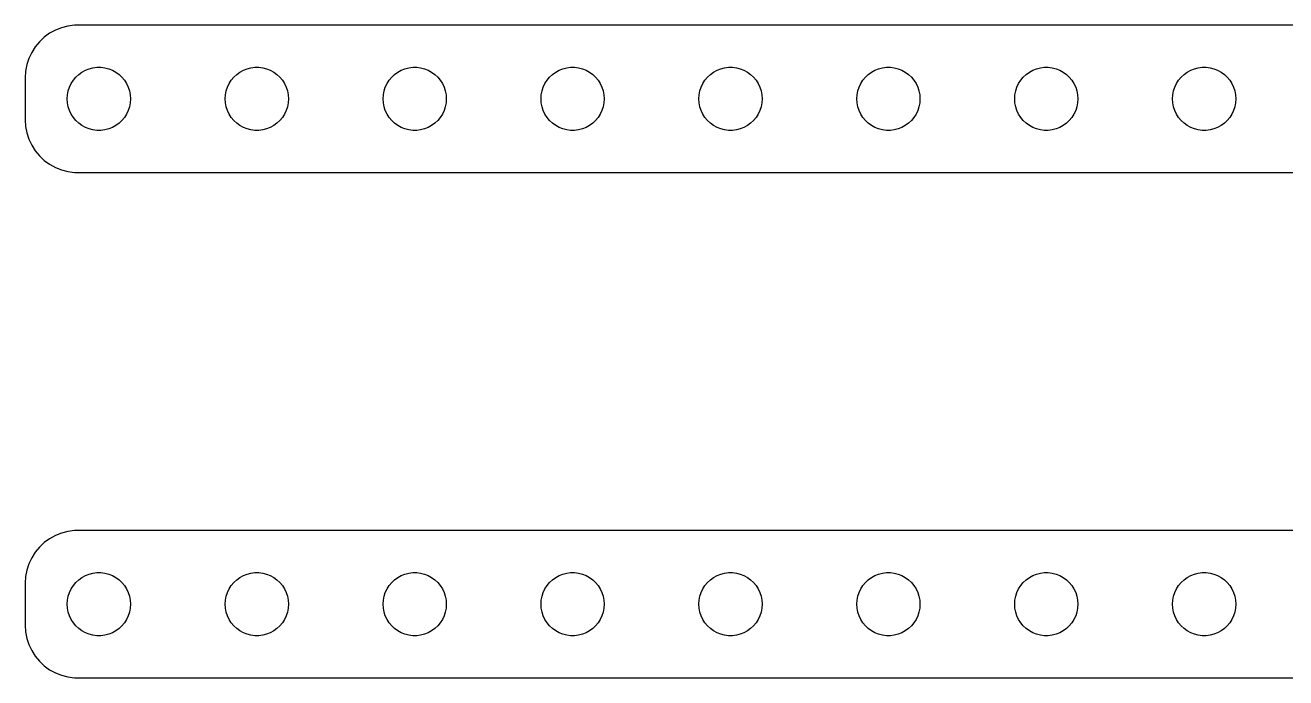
# Model space of a CAD drawing. Header units: metres. Extents: x -124 to 124, y 21 to 51.
# Drawn here: x -123.5 to -63.6, y 20.5 to 51.5 of the extents above; entities that cross this region are included whole.
import ezdxf

# ---------------------------------------------------------------- set-up
doc = ezdxf.new("R2010")
doc.units = ezdxf.units.M

msp = doc.modelspace()

# ---------------------------------------------------------------- linework, layer by layer
for p, q in [((-121.157, 51.4951), (-121.468, 51.4557)), ((121.157, 51.4951), (-121.157, 51.4951)), ((-122.594, 50.9263), (-122.822, 50.7114)), ((-122.34, 51.1108), (-122.594, 50.9263)), ((-122.064, 51.2621), (-122.34, 51.1108)), ((-121.773, 51.3776), (-122.064, 51.2621)), ((-121.468, 51.4557), (-121.773, 51.3776)), ((-123.023, 50.4695), (-123.191, 50.2044)), ((-122.822, 50.7114), (-123.023, 50.4695)), ((-123.324, 49.9203), (-123.421, 49.6217)), ((-123.191, 50.2044), (-123.324, 49.9203)), ((-123.48, 49.3133), (-123.5, 49)), ((-123.421, 49.6217), (-123.48, 49.3133)), ((-121.093, 49.0268), (-120.956, 49.1558)), ((-120.956, 49.1558), (-120.804, 49.2665)), ((-120.804, 49.2665), (-120.639, 49.3572)), ((-120.639, 49.3572), (-120.464, 49.4266)), ((-120.464, 49.4266), (-120.281, 49.4734)), ((-120.281, 49.4734), (-120.094, 49.497)), ((-120.094, 49.497), (-119.906, 49.497)), ((-119.906, 49.497), (-119.719, 49.4734)), ((-119.719, 49.4734), (-119.536, 49.4266)), ((-119.536, 49.4266), (-119.361, 49.3572)), ((-119.361, 49.3572), (-119.196, 49.2665)), ((-119.196, 49.2665), (-119.044, 49.1558)), ((-119.044, 49.1558), (-118.907, 49.0268)), ((-113.593, 49.0268), (-113.456, 49.1558)), ((-113.456, 49.1558), (-113.304, 49.2665)), ((-113.304, 49.2665), (-113.139, 49.3572)), ((-113.139, 49.3572), (-112.964, 49.4266)), ((-112.964, 49.4266), (-112.781, 49.4734)), ((-112.781, 49.4734), (-112.594, 49.497)), ((-112.594, 49.497), (-112.406, 49.497)), ((-112.406, 49.497), (-112.219, 49.4734)), ((-112.219, 49.4734), (-112.036, 49.4266)), ((-112.036, 49.4266), (-111.861, 49.3572)), ((-111.861, 49.3572), (-111.696, 49.2665)), ((-111.696, 49.2665), (-111.544, 49.1558)), ((-111.544, 49.1558), (-111.407, 49.0268)), ((-106.093, 49.0268), (-105.956, 49.1558)), ((-105.956, 49.1558), (-105.804, 49.2665)), ((-105.804, 49.2665), (-105.639, 49.3572)), ((-105.639, 49.3572), (-105.464, 49.4266)), ((-105.464, 49.4266), (-105.281, 49.4734)), ((-105.281, 49.4734), (-105.094, 49.497)), ((-105.094, 49.497), (-104.906, 49.497)), ((-104.906, 49.497), (-104.719, 49.4734)), ((-104.719, 49.4734), (-104.536, 49.4266)), ((-104.536, 49.4266), (-104.361, 49.3572)), ((-104.361, 49.3572), (-104.196, 49.2665)), ((-104.196, 49.2665), (-104.044, 49.1558)), ((-104.044, 49.1558), (-103.907, 49.0268)), ((-98.5934, 49.0268), (-98.4561, 49.1558)), ((-98.4561, 49.1558), (-98.3037, 49.2665)), ((-98.3037, 49.2665), (-98.1387, 49.3572)), ((-98.1387, 49.3572), (-97.9635, 49.4266)), ((-97.9635, 49.4266), (-97.7811, 49.4734)), ((-97.7811, 49.4734), (-97.5942, 49.497)), ((-97.5942, 49.497), (-97.4058, 49.497)), ((-97.4058, 49.497), (-97.2189, 49.4734)), ((-97.2189, 49.4734), (-97.0365, 49.4266)), ((-97.0365, 49.4266), (-96.8613, 49.3572)), ((-96.8613, 49.3572), (-96.6963, 49.2665)), ((-96.6963, 49.2665), (-96.5439, 49.1558)), ((-96.5439, 49.1558), (-96.4065, 49.0268)), ((-91.0934, 49.0268), (-90.9561, 49.1558)), ((-90.9561, 49.1558), (-90.8037, 49.2665)), ((-90.8037, 49.2665), (-90.6387, 49.3572)), ((-90.6387, 49.3572), (-90.4635, 49.4266)), ((-90.4635, 49.4266), (-90.2811, 49.4734)), ((-90.2811, 49.4734), (-90.0942, 49.497)), ((-90.0942, 49.497), (-89.9058, 49.497)), ((-89.9058, 49.497), (-89.7189, 49.4734)), ((-89.7189, 49.4734), (-89.5365, 49.4266)), ((-89.5365, 49.4266), (-89.3613, 49.3572)), ((-89.3613, 49.3572), (-89.1963, 49.2665)), ((-89.1963, 49.2665), (-89.0439, 49.1558)), ((-89.0439, 49.1558), (-88.9065, 49.0268)), ((-83.5934, 49.0268), (-83.4561, 49.1558)), ((-83.4561, 49.1558), (-83.3037, 49.2665)), ((-83.3037, 49.2665), (-83.1387, 49.3572)), ((-83.1387, 49.3572), (-82.9635, 49.4266)), ((-82.9635, 49.4266), (-82.7811, 49.4734)), ((-82.7811, 49.4734), (-82.5942, 49.497)), ((-82.5942, 49.497), (-82.4058, 49.497)), ((-82.4058, 49.497), (-82.2189, 49.4734)), ((-82.2189, 49.4734), (-82.0365, 49.4266)), ((-82.0365, 49.4266), (-81.8613, 49.3572)), ((-81.8613, 49.3572), (-81.6963, 49.2665)), ((-81.6963, 49.2665), (-81.5439, 49.1558)), ((-81.5439, 49.1558), (-81.4065, 49.0268)), ((-76.0934, 49.0268), (-75.9561, 49.1558)), ((-75.9561, 49.1558), (-75.8037, 49.2665)), ((-75.8037, 49.2665), (-75.6387, 49.3572)), ((-75.6387, 49.3572), (-75.4635, 49.4266)), ((-75.4635, 49.4266), (-75.2811, 49.4734)), ((-75.2811, 49.4734), (-75.0942, 49.497)), ((-75.0942, 49.497), (-74.9058, 49.497)), ((-74.9058, 49.497), (-74.7189, 49.4734)), ((-74.7189, 49.4734), (-74.5365, 49.4266)), ((-74.5365, 49.4266), (-74.3613, 49.3572)), ((-74.3613, 49.3572), (-74.1963, 49.2665)), ((-74.1963, 49.2665), (-74.0439, 49.1558)), ((-74.0439, 49.1558), (-73.9065, 49.0268)), ((-68.5934, 49.0268), (-68.4561, 49.1558)), ((-68.4561, 49.1558), (-68.3037, 49.2665)), ((-68.3037, 49.2665), (-68.1387, 49.3572)), ((-68.1387, 49.3572), (-67.9635, 49.4266)), ((-67.9635, 49.4266), (-67.7811, 49.4734)), ((-67.7811, 49.4734), (-67.5942, 49.497)), ((-67.5942, 49.497), (-67.4058, 49.497)), ((-67.4058, 49.497), (-67.2189, 49.4734)), ((-67.2189, 49.4734), (-67.0365, 49.4266)), ((-67.0365, 49.4266), (-66.8613, 49.3572)), ((-66.8613, 49.3572), (-66.6963, 49.2665)), ((-66.6963, 49.2665), (-66.5439, 49.1558)), ((-66.5439, 49.1558), (-66.4065, 49.0268)), ((-123.5, 49), (-123.5, 47)), ((-121.453, 48.373), (-121.395, 48.5522)), ((-121.395, 48.5522), (-121.314, 48.7226)), ((-121.314, 48.7226), (-121.214, 48.8817)), ((-121.214, 48.8817), (-121.093, 49.0268)), ((-118.907, 49.0268), (-118.786, 48.8817)), ((-118.786, 48.8817), (-118.686, 48.7226)), ((-118.686, 48.7226), (-118.605, 48.5522)), ((-118.605, 48.5522), (-118.547, 48.373)), ((-113.953, 48.373), (-113.895, 48.5522)), ((-113.895, 48.5522), (-113.814, 48.7226)), ((-113.814, 48.7226), (-113.714, 48.8817)), ((-113.714, 48.8817), (-113.593, 49.0268)), ((-111.407, 49.0268), (-111.286, 48.8817)), ((-111.286, 48.8817), (-111.186, 48.7226)), ((-111.186, 48.7226), (-111.105, 48.5522)), ((-111.105, 48.5522), (-111.047, 48.373)), ((-106.453, 48.373), (-106.395, 48.5522)), ((-106.395, 48.5522), (-106.314, 48.7226)), ((-106.314, 48.7226), (-106.214, 48.8817)), ((-106.214, 48.8817), (-106.093, 49.0268)), ((-103.907, 49.0268), (-103.786, 48.8817)), ((-103.786, 48.8817), (-103.686, 48.7226)), ((-103.686, 48.7226), (-103.605, 48.5522)), ((-103.605, 48.5522), (-103.547, 48.373)), ((-98.9529, 48.373), (-98.8947, 48.5522)), ((-98.8947, 48.5522), (-98.8145, 48.7226)), ((-98.8145, 48.7226), (-98.7135, 48.8817)), ((-98.7135, 48.8817), (-98.5934, 49.0268)), ((-96.4065, 49.0268), (-96.2865, 48.8817)), ((-96.2865, 48.8817), (-96.1855, 48.7226)), ((-96.1855, 48.7226), (-96.1053, 48.5522)), ((-96.1053, 48.5522), (-96.0471, 48.373)), ((-91.4529, 48.373), (-91.3947, 48.5522)), ((-91.3947, 48.5522), (-91.3145, 48.7226)), ((-91.3145, 48.7226), (-91.2135, 48.8817)), ((-91.2135, 48.8817), (-91.0934, 49.0268)), ((-88.9065, 49.0268), (-88.7865, 48.8817)), ((-88.7865, 48.8817), (-88.6855, 48.7226)), ((-88.6855, 48.7226), (-88.6053, 48.5522)), ((-88.6053, 48.5522), (-88.5471, 48.373)), ((-83.9529, 48.373), (-83.8947, 48.5522)), ((-83.8947, 48.5522), (-83.8145, 48.7226)), ((-83.8145, 48.7226), (-83.7135, 48.8817)), ((-83.7135, 48.8817), (-83.5934, 49.0268)), ((-81.4065, 49.0268), (-81.2865, 48.8817)), ((-81.2865, 48.8817), (-81.1855, 48.7226)), ((-81.1855, 48.7226), (-81.1053, 48.5522)), ((-81.1053, 48.5522), (-81.0471, 48.373)), ((-76.4529, 48.373), (-76.3947, 48.5522)), ((-76.3947, 48.5522), (-76.3145, 48.7226)), ((-76.3145, 48.7226), (-76.2135, 48.8817)), ((-76.2135, 48.8817), (-76.0934, 49.0268)), ((-73.9065, 49.0268), (-73.7865, 48.8817)), ((-73.7865, 48.8817), (-73.6855, 48.7226)), ((-73.6855, 48.7226), (-73.6053, 48.5522)), ((-73.6053, 48.5522), (-73.5471, 48.373)), ((-68.9529, 48.373), (-68.8947, 48.5522)), ((-68.8947, 48.5522), (-68.8145, 48.7226)), ((-68.8145, 48.7226), (-68.7135, 48.8817)), ((-68.7135, 48.8817), (-68.5934, 49.0268)), ((-66.4065, 49.0268), (-66.2865, 48.8817)), ((-66.2865, 48.8817), (-66.1855, 48.7226)), ((-66.1855, 48.7226), (-66.1053, 48.5522)), ((-66.1053, 48.5522), (-66.0471, 48.373)), ((-121.5, 48), (-121.488, 48.188)), ((-121.488, 47.812), (-121.5, 48)), ((-121.488, 48.188), (-121.453, 48.373)), ((-118.547, 48.373), (-118.512, 48.188)), ((-118.512, 48.188), (-118.5, 48)), ((-118.5, 48), (-118.512, 47.812)), ((-114, 48), (-113.988, 48.188)), ((-113.988, 47.812), (-114, 48)), ((-113.988, 48.188), (-113.953, 48.373)), ((-111.047, 48.373), (-111.012, 48.188)), ((-111.012, 48.188), (-111, 48)), ((-111, 48), (-111.012, 47.812)), ((-106.5, 48), (-106.488, 48.188)), ((-106.488, 47.812), (-106.5, 48)), ((-106.488, 48.188), (-106.453, 48.373)), ((-103.547, 48.373), (-103.512, 48.188)), ((-103.512, 48.188), (-103.5, 48)), ((-103.5, 48), (-103.512, 47.812)), ((-99, 48), (-98.9882, 48.188)), ((-98.9882, 47.812), (-99, 48)), ((-98.9882, 48.188), (-98.9529, 48.373)), ((-96.0471, 48.373), (-96.0118, 48.188)), ((-96.0118, 48.188), (-96, 48)), ((-96, 48), (-96.0118, 47.812)), ((-91.5, 48), (-91.4882, 48.188)), ((-91.4882, 47.812), (-91.5, 48)), ((-91.4882, 48.188), (-91.4529, 48.373)), ((-88.5471, 48.373), (-88.5118, 48.188)), ((-88.5118, 48.188), (-88.5, 48)), ((-88.5, 48), (-88.5118, 47.812)), ((-84, 48), (-83.9882, 48.188)), ((-83.9882, 47.812), (-84, 48)), ((-83.9882, 48.188), (-83.9529, 48.373)), ((-81.0471, 48.373), (-81.0118, 48.188)), ((-81.0118, 48.188), (-81, 48)), ((-81, 48), (-81.0118, 47.812)), ((-76.5, 48), (-76.4882, 48.188)), ((-76.4882, 47.812), (-76.5, 48)), ((-76.4882, 48.188), (-76.4529, 48.373)), ((-73.5471, 48.373), (-73.5118, 48.188)), ((-73.5118, 48.188), (-73.5, 48)), ((-73.5, 48), (-73.5118, 47.812)), ((-69, 48), (-68.9882, 48.188)), ((-68.9882, 47.812), (-69, 48)), ((-68.9882, 48.188), (-68.9529, 48.373)), ((-66.0471, 48.373), (-66.0118, 48.188)), ((-66.0118, 48.188), (-66, 48)), ((-66, 48), (-66.0118, 47.812)), ((-121.453, 47.627), (-121.488, 47.812)), ((-121.395, 47.4478), (-121.453, 47.627)), ((-121.314, 47.2774), (-121.395, 47.4478)), ((-118.605, 47.4478), (-118.686, 47.2774)), ((-118.547, 47.627), (-118.605, 47.4478)), ((-118.512, 47.812), (-118.547, 47.627)), ((-113.953, 47.627), (-113.988, 47.812)), ((-113.895, 47.4478), (-113.953, 47.627)), ((-113.814, 47.2774), (-113.895, 47.4478)), ((-111.105, 47.4478), (-111.186, 47.2774)), ((-111.047, 47.627), (-111.105, 47.4478)), ((-111.012, 47.812), (-111.047, 47.627)), ((-106.453, 47.627), (-106.488, 47.812)), ((-106.395, 47.4478), (-106.453, 47.627)), ((-106.314, 47.2774), (-106.395, 47.4478)), ((-103.605, 47.4478), (-103.686, 47.2774)), ((-103.547, 47.627), (-103.605, 47.4478)), ((-103.512, 47.812), (-103.547, 47.627)), ((-98.9529, 47.627), (-98.9882, 47.812)), ((-98.8947, 47.4478), (-98.9529, 47.627)), ((-98.8145, 47.2774), (-98.8947, 47.4478)), ((-96.1053, 47.4478), (-96.1855, 47.2774)), ((-96.0471, 47.627), (-96.1053, 47.4478)), ((-96.0118, 47.812), (-96.0471, 47.627)), ((-91.4529, 47.627), (-91.4882, 47.812)), ((-91.3947, 47.4478), (-91.4529, 47.627)), ((-91.3145, 47.2774), (-91.3947, 47.4478)), ((-88.6053, 47.4478), (-88.6855, 47.2774)), ((-88.5471, 47.627), (-88.6053, 47.4478)), ((-88.5118, 47.812), (-88.5471, 47.627)), ((-83.9529, 47.627), (-83.9882, 47.812)), ((-83.8947, 47.4478), (-83.9529, 47.627)), ((-83.8145, 47.2774), (-83.8947, 47.4478)), ((-81.1053, 47.4478), (-81.1855, 47.2774)), ((-81.0471, 47.627), (-81.1053, 47.4478)), ((-81.0118, 47.812), (-81.0471, 47.627)), ((-76.4529, 47.627), (-76.4882, 47.812)), ((-76.3947, 47.4478), (-76.4529, 47.627)), ((-76.3145, 47.2774), (-76.3947, 47.4478)), ((-73.6053, 47.4478), (-73.6855, 47.2774)), ((-73.5471, 47.627), (-73.6053, 47.4478)), ((-73.5118, 47.812), (-73.5471, 47.627)), ((-68.9529, 47.627), (-68.9882, 47.812)), ((-68.8947, 47.4478), (-68.9529, 47.627)), ((-68.8145, 47.2774), (-68.8947, 47.4478)), ((-66.1053, 47.4478), (-66.1855, 47.2774)), ((-66.0471, 47.627), (-66.1053, 47.4478)), ((-66.0118, 47.812), (-66.0471, 47.627)), ((-123.5, 47), (-123.48, 46.6867)), ((-121.214, 47.1183), (-121.314, 47.2774)), ((-121.093, 46.9732), (-121.214, 47.1183)), ((-120.956, 46.8442), (-121.093, 46.9732)), ((-120.804, 46.7335), (-120.956, 46.8442)), ((-120.639, 46.6428), (-120.804, 46.7335)), ((-119.196, 46.7335), (-119.361, 46.6428)), ((-119.044, 46.8442), (-119.196, 46.7335)), ((-118.907, 46.9732), (-119.044, 46.8442)), ((-118.786, 47.1183), (-118.907, 46.9732)), ((-118.686, 47.2774), (-118.786, 47.1183)), ((-113.714, 47.1183), (-113.814, 47.2774)), ((-113.593, 46.9732), (-113.714, 47.1183)), ((-113.456, 46.8442), (-113.593, 46.9732)), ((-113.304, 46.7335), (-113.456, 46.8442)), ((-113.139, 46.6428), (-113.304, 46.7335)), ((-111.696, 46.7335), (-111.861, 46.6428)), ((-111.544, 46.8442), (-111.696, 46.7335)), ((-111.407, 46.9732), (-111.544, 46.8442)), ((-111.286, 47.1183), (-111.407, 46.9732)), ((-111.186, 47.2774), (-111.286, 47.1183)), ((-106.214, 47.1183), (-106.314, 47.2774)), ((-106.093, 46.9732), (-106.214, 47.1183)), ((-105.956, 46.8442), (-106.093, 46.9732)), ((-105.804, 46.7335), (-105.956, 46.8442)), ((-105.639, 46.6428), (-105.804, 46.7335)), ((-104.196, 46.7335), (-104.361, 46.6428)), ((-104.044, 46.8442), (-104.196, 46.7335)), ((-103.907, 46.9732), (-104.044, 46.8442)), ((-103.786, 47.1183), (-103.907, 46.9732)), ((-103.686, 47.2774), (-103.786, 47.1183)), ((-98.7135, 47.1183), (-98.8145, 47.2774)), ((-98.5934, 46.9732), (-98.7135, 47.1183)), ((-98.4561, 46.8442), (-98.5934, 46.9732)), ((-98.3037, 46.7335), (-98.4561, 46.8442)), ((-98.1387, 46.6428), (-98.3037, 46.7335)), ((-96.6963, 46.7335), (-96.8613, 46.6428)), ((-96.5439, 46.8442), (-96.6963, 46.7335)), ((-96.4065, 46.9732), (-96.5439, 46.8442)), ((-96.2865, 47.1183), (-96.4065, 46.9732)), ((-96.1855, 47.2774), (-96.2865, 47.1183)), ((-91.2135, 47.1183), (-91.3145, 47.2774)), ((-91.0934, 46.9732), (-91.2135, 47.1183)), ((-90.9561, 46.8442), (-91.0934, 46.9732)), ((-90.8037, 46.7335), (-90.9561, 46.8442)), ((-90.6387, 46.6428), (-90.8037, 46.7335)), ((-89.1963, 46.7335), (-89.3613, 46.6428)), ((-89.0439, 46.8442), (-89.1963, 46.7335)), ((-88.9065, 46.9732), (-89.0439, 46.8442)), ((-88.7865, 47.1183), (-88.9065, 46.9732)), ((-88.6855, 47.2774), (-88.7865, 47.1183)), ((-83.7135, 47.1183), (-83.8145, 47.2774)), ((-83.5934, 46.9732), (-83.7135, 47.1183)), ((-83.4561, 46.8442), (-83.5934, 46.9732)), ((-83.3037, 46.7335), (-83.4561, 46.8442)), ((-83.1387, 46.6428), (-83.3037, 46.7335)), ((-81.6963, 46.7335), (-81.8613, 46.6428)), ((-81.5439, 46.8442), (-81.6963, 46.7335)), ((-81.4065, 46.9732), (-81.5439, 46.8442)), ((-81.2865, 47.1183), (-81.4065, 46.9732)), ((-81.1855, 47.2774), (-81.2865, 47.1183)), ((-76.2135, 47.1183), (-76.3145, 47.2774)), ((-76.0934, 46.9732), (-76.2135, 47.1183)), ((-75.9561, 46.8442), (-76.0934, 46.9732)), ((-75.8037, 46.7335), (-75.9561, 46.8442)), ((-75.6387, 46.6428), (-75.8037, 46.7335)), ((-74.1963, 46.7335), (-74.3613, 46.6428)), ((-74.0439, 46.8442), (-74.1963, 46.7335)), ((-73.9065, 46.9732), (-74.0439, 46.8442)), ((-73.7865, 47.1183), (-73.9065, 46.9732)), ((-73.6855, 47.2774), (-73.7865, 47.1183)), ((-68.7135, 47.1183), (-68.8145, 47.2774)), ((-68.5934, 46.9732), (-68.7135, 47.1183)), ((-68.4561, 46.8442), (-68.5934, 46.9732)), ((-68.3037, 46.7335), (-68.4561, 46.8442)), ((-68.1387, 46.6428), (-68.3037, 46.7335)), ((-66.6963, 46.7335), (-66.8613, 46.6428)), ((-66.5439, 46.8442), (-66.6963, 46.7335)), ((-66.4065, 46.9732), (-66.5439, 46.8442)), ((-66.2865, 47.1183), (-66.4065, 46.9732)), ((-66.1855, 47.2774), (-66.2865, 47.1183)), ((-123.48, 46.6867), (-123.421, 46.3783)), ((-123.421, 46.3783), (-123.324, 46.0797)), ((-120.464, 46.5734), (-120.639, 46.6428)), ((-120.281, 46.5266), (-120.464, 46.5734)), ((-120.094, 46.503), (-120.281, 46.5266)), ((-119.906, 46.503), (-120.094, 46.503)), ((-119.719, 46.5266), (-119.906, 46.503)), ((-119.536, 46.5734), (-119.719, 46.5266)), ((-119.361, 46.6428), (-119.536, 46.5734)), ((-112.964, 46.5734), (-113.139, 46.6428)), ((-112.781, 46.5266), (-112.964, 46.5734)), ((-112.594, 46.503), (-112.781, 46.5266)), ((-112.406, 46.503), (-112.594, 46.503)), ((-112.219, 46.5266), (-112.406, 46.503)), ((-112.036, 46.5734), (-112.219, 46.5266)), ((-111.861, 46.6428), (-112.036, 46.5734)), ((-105.464, 46.5734), (-105.639, 46.6428)), ((-105.281, 46.5266), (-105.464, 46.5734)), ((-105.094, 46.503), (-105.281, 46.5266)), ((-104.906, 46.503), (-105.094, 46.503)), ((-104.719, 46.5266), (-104.906, 46.503)), ((-104.536, 46.5734), (-104.719, 46.5266)), ((-104.361, 46.6428), (-104.536, 46.5734)), ((-97.9635, 46.5734), (-98.1387, 46.6428)), ((-97.7811, 46.5266), (-97.9635, 46.5734)), ((-97.5942, 46.503), (-97.7811, 46.5266)), ((-97.4058, 46.503), (-97.5942, 46.503)), ((-97.2189, 46.5266), (-97.4058, 46.503)), ((-97.0365, 46.5734), (-97.2189, 46.5266)), ((-96.8613, 46.6428), (-97.0365, 46.5734)), ((-90.4635, 46.5734), (-90.6387, 46.6428)), ((-90.2811, 46.5266), (-90.4635, 46.5734)), ((-90.0942, 46.503), (-90.2811, 46.5266)), ((-89.9058, 46.503), (-90.0942, 46.503)), ((-89.7189, 46.5266), (-89.9058, 46.503)), ((-89.5365, 46.5734), (-89.7189, 46.5266)), ((-89.3613, 46.6428), (-89.5365, 46.5734)), ((-82.9635, 46.5734), (-83.1387, 46.6428)), ((-82.7811, 46.5266), (-82.9635, 46.5734)), ((-82.5942, 46.503), (-82.7811, 46.5266)), ((-82.4058, 46.503), (-82.5942, 46.503)), ((-82.2189, 46.5266), (-82.4058, 46.503)), ((-82.0365, 46.5734), (-82.2189, 46.5266)), ((-81.8613, 46.6428), (-82.0365, 46.5734)), ((-75.4635, 46.5734), (-75.6387, 46.6428)), ((-75.2811, 46.5266), (-75.4635, 46.5734)), ((-75.0942, 46.503), (-75.2811, 46.5266)), ((-74.9058, 46.503), (-75.0942, 46.503)), ((-74.7189, 46.5266), (-74.9058, 46.503)), ((-74.5365, 46.5734), (-74.7189, 46.5266)), ((-74.3613, 46.6428), (-74.5365, 46.5734)), ((-67.9635, 46.5734), (-68.1387, 46.6428)), ((-67.7811, 46.5266), (-67.9635, 46.5734)), ((-67.5942, 46.503), (-67.7811, 46.5266)), ((-67.4058, 46.503), (-67.5942, 46.503)), ((-67.2189, 46.5266), (-67.4058, 46.503)), ((-67.0365, 46.5734), (-67.2189, 46.5266)), ((-66.8613, 46.6428), (-67.0365, 46.5734)), ((-123.324, 46.0797), (-123.191, 45.7956)), ((-123.191, 45.7956), (-123.023, 45.5305)), ((-123.023, 45.5305), (-122.822, 45.2886)), ((-122.822, 45.2886), (-122.594, 45.0737)), ((-122.594, 45.0737), (-122.34, 44.8892)), ((-122.34, 44.8892), (-122.064, 44.7379)), ((-122.064, 44.7379), (-121.773, 44.6224)), ((-121.773, 44.6224), (-121.468, 44.5443)), ((-121.468, 44.5443), (-121.157, 44.5049)), ((-121.157, 44.5049), (121.157, 44.5049)), ((-122.34, 27.1108), (-122.594, 26.9263)), ((-122.064, 27.2621), (-122.34, 27.1108)), ((-121.773, 27.3776), (-122.064, 27.2621)), ((-121.468, 27.4557), (-121.773, 27.3776)), ((-121.157, 27.4951), (-121.468, 27.4557)), ((121.157, 27.4951), (-121.157, 27.4951)), ((-123.023, 26.4695), (-123.191, 26.2044)), ((-122.822, 26.7114), (-123.023, 26.4695)), ((-122.594, 26.9263), (-122.822, 26.7114)), ((-123.324, 25.9203), (-123.421, 25.6217)), ((-123.191, 26.2044), (-123.324, 25.9203)), ((-123.48, 25.3133), (-123.5, 25)), ((-123.421, 25.6217), (-123.48, 25.3133)), ((-121.093, 25.0268), (-120.956, 25.1558)), ((-120.956, 25.1558), (-120.804, 25.2665)), ((-120.804, 25.2665), (-120.639, 25.3572)), ((-120.639, 25.3572), (-120.464, 25.4266)), ((-120.464, 25.4266), (-120.281, 25.4734)), ((-120.281, 25.4734), (-120.094, 25.497)), ((-120.094, 25.497), (-119.906, 25.497)), ((-119.906, 25.497), (-119.719, 25.4734)), ((-119.719, 25.4734), (-119.536, 25.4266)), ((-119.536, 25.4266), (-119.361, 25.3572)), ((-119.361, 25.3572), (-119.196, 25.2665)), ((-119.196, 25.2665), (-119.044, 25.1558)), ((-119.044, 25.1558), (-118.907, 25.0268)), ((-113.593, 25.0268), (-113.456, 25.1558)), ((-113.456, 25.1558), (-113.304, 25.2665)), ((-113.304, 25.2665), (-113.139, 25.3572)), ((-113.139, 25.3572), (-112.964, 25.4266)), ((-112.964, 25.4266), (-112.781, 25.4734)), ((-112.781, 25.4734), (-112.594, 25.497)), ((-112.594, 25.497), (-112.406, 25.497)), ((-112.406, 25.497), (-112.219, 25.4734)), ((-112.219, 25.4734), (-112.036, 25.4266)), ((-112.036, 25.4266), (-111.861, 25.3572)), ((-111.861, 25.3572), (-111.696, 25.2665)), ((-111.696, 25.2665), (-111.544, 25.1558)), ((-111.544, 25.1558), (-111.407, 25.0268)), ((-106.093, 25.0268), (-105.956, 25.1558)), ((-105.956, 25.1558), (-105.804, 25.2665)), ((-105.804, 25.2665), (-105.639, 25.3572)), ((-105.639, 25.3572), (-105.464, 25.4266)), ((-105.464, 25.4266), (-105.281, 25.4734)), ((-105.281, 25.4734), (-105.094, 25.497)), ((-105.094, 25.497), (-104.906, 25.497)), ((-104.906, 25.497), (-104.719, 25.4734)), ((-104.719, 25.4734), (-104.536, 25.4266)), ((-104.536, 25.4266), (-104.361, 25.3572)), ((-104.361, 25.3572), (-104.196, 25.2665)), ((-104.196, 25.2665), (-104.044, 25.1558)), ((-104.044, 25.1558), (-103.907, 25.0268)), ((-98.5934, 25.0268), (-98.4561, 25.1558)), ((-98.4561, 25.1558), (-98.3037, 25.2665)), ((-98.3037, 25.2665), (-98.1387, 25.3572)), ((-98.1387, 25.3572), (-97.9635, 25.4266)), ((-97.9635, 25.4266), (-97.7811, 25.4734)), ((-97.7811, 25.4734), (-97.5942, 25.497)), ((-97.5942, 25.497), (-97.4058, 25.497)), ((-97.4058, 25.497), (-97.2189, 25.4734)), ((-97.2189, 25.4734), (-97.0365, 25.4266)), ((-97.0365, 25.4266), (-96.8613, 25.3572)), ((-96.8613, 25.3572), (-96.6963, 25.2665)), ((-96.6963, 25.2665), (-96.5439, 25.1558)), ((-96.5439, 25.1558), (-96.4065, 25.0268)), ((-91.0934, 25.0268), (-90.9561, 25.1558)), ((-90.9561, 25.1558), (-90.8037, 25.2665)), ((-90.8037, 25.2665), (-90.6387, 25.3572)), ((-90.6387, 25.3572), (-90.4635, 25.4266)), ((-90.4635, 25.4266), (-90.2811, 25.4734)), ((-90.2811, 25.4734), (-90.0942, 25.497)), ((-90.0942, 25.497), (-89.9058, 25.497)), ((-89.9058, 25.497), (-89.7189, 25.4734)), ((-89.7189, 25.4734), (-89.5365, 25.4266)), ((-89.5365, 25.4266), (-89.3613, 25.3572)), ((-89.3613, 25.3572), (-89.1963, 25.2665)), ((-89.1963, 25.2665), (-89.0439, 25.1558)), ((-89.0439, 25.1558), (-88.9065, 25.0268)), ((-83.5934, 25.0268), (-83.4561, 25.1558)), ((-83.4561, 25.1558), (-83.3037, 25.2665)), ((-83.3037, 25.2665), (-83.1387, 25.3572)), ((-83.1387, 25.3572), (-82.9635, 25.4266)), ((-82.9635, 25.4266), (-82.7811, 25.4734)), ((-82.7811, 25.4734), (-82.5942, 25.497)), ((-82.5942, 25.497), (-82.4058, 25.497)), ((-82.4058, 25.497), (-82.2189, 25.4734)), ((-82.2189, 25.4734), (-82.0365, 25.4266)), ((-82.0365, 25.4266), (-81.8613, 25.3572)), ((-81.8613, 25.3572), (-81.6963, 25.2665)), ((-81.6963, 25.2665), (-81.5439, 25.1558)), ((-81.5439, 25.1558), (-81.4065, 25.0268)), ((-76.0934, 25.0268), (-75.9561, 25.1558)), ((-75.9561, 25.1558), (-75.8037, 25.2665)), ((-75.8037, 25.2665), (-75.6387, 25.3572)), ((-75.6387, 25.3572), (-75.4635, 25.4266)), ((-75.4635, 25.4266), (-75.2811, 25.4734)), ((-75.2811, 25.4734), (-75.0942, 25.497)), ((-75.0942, 25.497), (-74.9058, 25.497)), ((-74.9058, 25.497), (-74.7189, 25.4734)), ((-74.7189, 25.4734), (-74.5365, 25.4266)), ((-74.5365, 25.4266), (-74.3613, 25.3572)), ((-74.3613, 25.3572), (-74.1963, 25.2665)), ((-74.1963, 25.2665), (-74.0439, 25.1558)), ((-74.0439, 25.1558), (-73.9065, 25.0268)), ((-68.5934, 25.0268), (-68.4561, 25.1558)), ((-68.4561, 25.1558), (-68.3037, 25.2665)), ((-68.3037, 25.2665), (-68.1387, 25.3572)), ((-68.1387, 25.3572), (-67.9635, 25.4266)), ((-67.9635, 25.4266), (-67.7811, 25.4734)), ((-67.7811, 25.4734), (-67.5942, 25.497)), ((-67.5942, 25.497), (-67.4058, 25.497)), ((-67.4058, 25.497), (-67.2189, 25.4734)), ((-67.2189, 25.4734), (-67.0365, 25.4266)), ((-67.0365, 25.4266), (-66.8613, 25.3572)), ((-66.8613, 25.3572), (-66.6963, 25.2665)), ((-66.6963, 25.2665), (-66.5439, 25.1558)), ((-66.5439, 25.1558), (-66.4065, 25.0268)), ((-123.5, 25), (-123.5, 23)), ((-121.453, 24.373), (-121.395, 24.5522)), ((-121.395, 24.5522), (-121.314, 24.7226)), ((-121.314, 24.7226), (-121.214, 24.8817)), ((-121.214, 24.8817), (-121.093, 25.0268)), ((-118.907, 25.0268), (-118.786, 24.8817)), ((-118.786, 24.8817), (-118.686, 24.7226)), ((-118.686, 24.7226), (-118.605, 24.5522)), ((-118.605, 24.5522), (-118.547, 24.373)), ((-113.953, 24.373), (-113.895, 24.5522)), ((-113.895, 24.5522), (-113.814, 24.7226)), ((-113.814, 24.7226), (-113.714, 24.8817)), ((-113.714, 24.8817), (-113.593, 25.0268)), ((-111.407, 25.0268), (-111.286, 24.8817)), ((-111.286, 24.8817), (-111.186, 24.7226)), ((-111.186, 24.7226), (-111.105, 24.5522)), ((-111.105, 24.5522), (-111.047, 24.373)), ((-106.453, 24.373), (-106.395, 24.5522)), ((-106.395, 24.5522), (-106.314, 24.7226)), ((-106.314, 24.7226), (-106.214, 24.8817)), ((-106.214, 24.8817), (-106.093, 25.0268)), ((-103.907, 25.0268), (-103.786, 24.8817)), ((-103.786, 24.8817), (-103.686, 24.7226)), ((-103.686, 24.7226), (-103.605, 24.5522)), ((-103.605, 24.5522), (-103.547, 24.373)), ((-98.9529, 24.373), (-98.8947, 24.5522)), ((-98.8947, 24.5522), (-98.8145, 24.7226)), ((-98.8145, 24.7226), (-98.7135, 24.8817)), ((-98.7135, 24.8817), (-98.5934, 25.0268)), ((-96.4065, 25.0268), (-96.2865, 24.8817)), ((-96.2865, 24.8817), (-96.1855, 24.7226)), ((-96.1855, 24.7226), (-96.1053, 24.5522)), ((-96.1053, 24.5522), (-96.0471, 24.373)), ((-91.4529, 24.373), (-91.3947, 24.5522)), ((-91.3947, 24.5522), (-91.3145, 24.7226)), ((-91.3145, 24.7226), (-91.2135, 24.8817)), ((-91.2135, 24.8817), (-91.0934, 25.0268)), ((-88.9065, 25.0268), (-88.7865, 24.8817)), ((-88.7865, 24.8817), (-88.6855, 24.7226)), ((-88.6855, 24.7226), (-88.6053, 24.5522)), ((-88.6053, 24.5522), (-88.5471, 24.373)), ((-83.9529, 24.373), (-83.8947, 24.5522)), ((-83.8947, 24.5522), (-83.8145, 24.7226)), ((-83.8145, 24.7226), (-83.7135, 24.8817)), ((-83.7135, 24.8817), (-83.5934, 25.0268)), ((-81.4065, 25.0268), (-81.2865, 24.8817)), ((-81.2865, 24.8817), (-81.1855, 24.7226)), ((-81.1855, 24.7226), (-81.1053, 24.5522)), ((-81.1053, 24.5522), (-81.0471, 24.373)), ((-76.4529, 24.373), (-76.3947, 24.5522)), ((-76.3947, 24.5522), (-76.3145, 24.7226)), ((-76.3145, 24.7226), (-76.2135, 24.8817)), ((-76.2135, 24.8817), (-76.0934, 25.0268)), ((-73.9065, 25.0268), (-73.7865, 24.8817)), ((-73.7865, 24.8817), (-73.6855, 24.7226)), ((-73.6855, 24.7226), (-73.6053, 24.5522)), ((-73.6053, 24.5522), (-73.5471, 24.373)), ((-68.9529, 24.373), (-68.8947, 24.5522)), ((-68.8947, 24.5522), (-68.8145, 24.7226)), ((-68.8145, 24.7226), (-68.7135, 24.8817)), ((-68.7135, 24.8817), (-68.5934, 25.0268)), ((-66.4065, 25.0268), (-66.2865, 24.8817)), ((-66.2865, 24.8817), (-66.1855, 24.7226)), ((-66.1855, 24.7226), (-66.1053, 24.5522)), ((-66.1053, 24.5522), (-66.0471, 24.373)), ((-121.5, 24), (-121.488, 24.188)), ((-121.488, 23.812), (-121.5, 24)), ((-121.488, 24.188), (-121.453, 24.373)), ((-118.547, 24.373), (-118.512, 24.188)), ((-118.512, 24.188), (-118.5, 24)), ((-118.5, 24), (-118.512, 23.812)), ((-114, 24), (-113.988, 24.188)), ((-113.988, 23.812), (-114, 24)), ((-113.988, 24.188), (-113.953, 24.373)), ((-111.047, 24.373), (-111.012, 24.188)), ((-111.012, 24.188), (-111, 24)), ((-111, 24), (-111.012, 23.812)), ((-106.5, 24), (-106.488, 24.188)), ((-106.488, 23.812), (-106.5, 24)), ((-106.488, 24.188), (-106.453, 24.373)), ((-103.547, 24.373), (-103.512, 24.188)), ((-103.512, 24.188), (-103.5, 24)), ((-103.5, 24), (-103.512, 23.812)), ((-99, 24), (-98.9882, 24.188)), ((-98.9882, 23.812), (-99, 24)), ((-98.9882, 24.188), (-98.9529, 24.373)), ((-96.0471, 24.373), (-96.0118, 24.188)), ((-96.0118, 24.188), (-96, 24)), ((-96, 24), (-96.0118, 23.812)), ((-91.5, 24), (-91.4882, 24.188)), ((-91.4882, 23.812), (-91.5, 24)), ((-91.4882, 24.188), (-91.4529, 24.373)), ((-88.5471, 24.373), (-88.5118, 24.188)), ((-88.5118, 24.188), (-88.5, 24)), ((-88.5, 24), (-88.5118, 23.812)), ((-84, 24), (-83.9882, 24.188)), ((-83.9882, 23.812), (-84, 24)), ((-83.9882, 24.188), (-83.9529, 24.373)), ((-81.0471, 24.373), (-81.0118, 24.188)), ((-81.0118, 24.188), (-81, 24)), ((-81, 24), (-81.0118, 23.812)), ((-76.5, 24), (-76.4882, 24.188)), ((-76.4882, 23.812), (-76.5, 24)), ((-76.4882, 24.188), (-76.4529, 24.373)), ((-73.5471, 24.373), (-73.5118, 24.188)), ((-73.5118, 24.188), (-73.5, 24)), ((-73.5, 24), (-73.5118, 23.812)), ((-69, 24), (-68.9882, 24.188)), ((-68.9882, 23.812), (-69, 24)), ((-68.9882, 24.188), (-68.9529, 24.373)), ((-66.0471, 24.373), (-66.0118, 24.188)), ((-66.0118, 24.188), (-66, 24)), ((-66, 24), (-66.0118, 23.812)), ((-121.453, 23.627), (-121.488, 23.812)), ((-121.395, 23.4478), (-121.453, 23.627)), ((-121.314, 23.2774), (-121.395, 23.4478)), ((-118.605, 23.4478), (-118.686, 23.2774)), ((-118.547, 23.627), (-118.605, 23.4478)), ((-118.512, 23.812), (-118.547, 23.627)), ((-113.953, 23.627), (-113.988, 23.812)), ((-113.895, 23.4478), (-113.953, 23.627)), ((-113.814, 23.2774), (-113.895, 23.4478)), ((-111.105, 23.4478), (-111.186, 23.2774)), ((-111.047, 23.627), (-111.105, 23.4478)), ((-111.012, 23.812), (-111.047, 23.627)), ((-106.453, 23.627), (-106.488, 23.812)), ((-106.395, 23.4478), (-106.453, 23.627)), ((-106.314, 23.2774), (-106.395, 23.4478)), ((-103.605, 23.4478), (-103.686, 23.2774)), ((-103.547, 23.627), (-103.605, 23.4478)), ((-103.512, 23.812), (-103.547, 23.627)), ((-98.9529, 23.627), (-98.9882, 23.812)), ((-98.8947, 23.4478), (-98.9529, 23.627)), ((-98.8145, 23.2774), (-98.8947, 23.4478)), ((-96.1053, 23.4478), (-96.1855, 23.2774)), ((-96.0471, 23.627), (-96.1053, 23.4478)), ((-96.0118, 23.812), (-96.0471, 23.627)), ((-91.4529, 23.627), (-91.4882, 23.812)), ((-91.3947, 23.4478), (-91.4529, 23.627)), ((-91.3145, 23.2774), (-91.3947, 23.4478)), ((-88.6053, 23.4478), (-88.6855, 23.2774)), ((-88.5471, 23.627), (-88.6053, 23.4478)), ((-88.5118, 23.812), (-88.5471, 23.627)), ((-83.9529, 23.627), (-83.9882, 23.812)), ((-83.8947, 23.4478), (-83.9529, 23.627)), ((-83.8145, 23.2774), (-83.8947, 23.4478)), ((-81.1053, 23.4478), (-81.1855, 23.2774)), ((-81.0471, 23.627), (-81.1053, 23.4478)), ((-81.0118, 23.812), (-81.0471, 23.627)), ((-76.4529, 23.627), (-76.4882, 23.812)), ((-76.3947, 23.4478), (-76.4529, 23.627)), ((-76.3145, 23.2774), (-76.3947, 23.4478)), ((-73.6053, 23.4478), (-73.6855, 23.2774)), ((-73.5471, 23.627), (-73.6053, 23.4478)), ((-73.5118, 23.812), (-73.5471, 23.627)), ((-68.9529, 23.627), (-68.9882, 23.812)), ((-68.8947, 23.4478), (-68.9529, 23.627)), ((-68.8145, 23.2774), (-68.8947, 23.4478)), ((-66.1053, 23.4478), (-66.1855, 23.2774)), ((-66.0471, 23.627), (-66.1053, 23.4478)), ((-66.0118, 23.812), (-66.0471, 23.627)), ((-123.5, 23), (-123.48, 22.6867)), ((-121.214, 23.1183), (-121.314, 23.2774)), ((-121.093, 22.9732), (-121.214, 23.1183)), ((-120.956, 22.8442), (-121.093, 22.9732)), ((-120.804, 22.7335), (-120.956, 22.8442)), ((-119.044, 22.8442), (-119.196, 22.7335)), ((-118.907, 22.9732), (-119.044, 22.8442)), ((-118.786, 23.1183), (-118.907, 22.9732)), ((-118.686, 23.2774), (-118.786, 23.1183)), ((-113.714, 23.1183), (-113.814, 23.2774)), ((-113.593, 22.9732), (-113.714, 23.1183)), ((-113.456, 22.8442), (-113.593, 22.9732)), ((-113.304, 22.7335), (-113.456, 22.8442)), ((-111.544, 22.8442), (-111.696, 22.7335)), ((-111.407, 22.9732), (-111.544, 22.8442)), ((-111.286, 23.1183), (-111.407, 22.9732)), ((-111.186, 23.2774), (-111.286, 23.1183)), ((-106.214, 23.1183), (-106.314, 23.2774)), ((-106.093, 22.9732), (-106.214, 23.1183)), ((-105.956, 22.8442), (-106.093, 22.9732)), ((-105.804, 22.7335), (-105.956, 22.8442)), ((-104.044, 22.8442), (-104.196, 22.7335)), ((-103.907, 22.9732), (-104.044, 22.8442)), ((-103.786, 23.1183), (-103.907, 22.9732)), ((-103.686, 23.2774), (-103.786, 23.1183)), ((-98.7135, 23.1183), (-98.8145, 23.2774)), ((-98.5934, 22.9732), (-98.7135, 23.1183)), ((-98.4561, 22.8442), (-98.5934, 22.9732)), ((-98.3037, 22.7335), (-98.4561, 22.8442)), ((-96.5439, 22.8442), (-96.6963, 22.7335)), ((-96.4065, 22.9732), (-96.5439, 22.8442)), ((-96.2865, 23.1183), (-96.4065, 22.9732)), ((-96.1855, 23.2774), (-96.2865, 23.1183)), ((-91.2135, 23.1183), (-91.3145, 23.2774)), ((-91.0934, 22.9732), (-91.2135, 23.1183)), ((-90.9561, 22.8442), (-91.0934, 22.9732)), ((-90.8037, 22.7335), (-90.9561, 22.8442)), ((-89.0439, 22.8442), (-89.1963, 22.7335)), ((-88.9065, 22.9732), (-89.0439, 22.8442)), ((-88.7865, 23.1183), (-88.9065, 22.9732)), ((-88.6855, 23.2774), (-88.7865, 23.1183)), ((-83.7135, 23.1183), (-83.8145, 23.2774)), ((-83.5934, 22.9732), (-83.7135, 23.1183)), ((-83.4561, 22.8442), (-83.5934, 22.9732)), ((-83.3037, 22.7335), (-83.4561, 22.8442)), ((-81.5439, 22.8442), (-81.6963, 22.7335)), ((-81.4065, 22.9732), (-81.5439, 22.8442)), ((-81.2865, 23.1183), (-81.4065, 22.9732)), ((-81.1855, 23.2774), (-81.2865, 23.1183)), ((-76.2135, 23.1183), (-76.3145, 23.2774)), ((-76.0934, 22.9732), (-76.2135, 23.1183)), ((-75.9561, 22.8442), (-76.0934, 22.9732)), ((-75.8037, 22.7335), (-75.9561, 22.8442)), ((-74.0439, 22.8442), (-74.1963, 22.7335)), ((-73.9065, 22.9732), (-74.0439, 22.8442)), ((-73.7865, 23.1183), (-73.9065, 22.9732)), ((-73.6855, 23.2774), (-73.7865, 23.1183)), ((-68.7135, 23.1183), (-68.8145, 23.2774)), ((-68.5934, 22.9732), (-68.7135, 23.1183)), ((-68.4561, 22.8442), (-68.5934, 22.9732)), ((-68.3037, 22.7335), (-68.4561, 22.8442)), ((-66.5439, 22.8442), (-66.6963, 22.7335)), ((-66.4065, 22.9732), (-66.5439, 22.8442)), ((-66.2865, 23.1183), (-66.4065, 22.9732)), ((-66.1855, 23.2774), (-66.2865, 23.1183)), ((-123.48, 22.6867), (-123.421, 22.3783)), ((-123.421, 22.3783), (-123.324, 22.0797)), ((-120.639, 22.6428), (-120.804, 22.7335)), ((-120.464, 22.5734), (-120.639, 22.6428)), ((-120.281, 22.5266), (-120.464, 22.5734)), ((-120.094, 22.503), (-120.281, 22.5266)), ((-119.906, 22.503), (-120.094, 22.503)), ((-119.719, 22.5266), (-119.906, 22.503)), ((-119.536, 22.5734), (-119.719, 22.5266)), ((-119.361, 22.6428), (-119.536, 22.5734)), ((-119.196, 22.7335), (-119.361, 22.6428)), ((-113.139, 22.6428), (-113.304, 22.7335)), ((-112.964, 22.5734), (-113.139, 22.6428)), ((-112.781, 22.5266), (-112.964, 22.5734)), ((-112.594, 22.503), (-112.781, 22.5266)), ((-112.406, 22.503), (-112.594, 22.503)), ((-112.219, 22.5266), (-112.406, 22.503)), ((-112.036, 22.5734), (-112.219, 22.5266)), ((-111.861, 22.6428), (-112.036, 22.5734)), ((-111.696, 22.7335), (-111.861, 22.6428)), ((-105.639, 22.6428), (-105.804, 22.7335)), ((-105.464, 22.5734), (-105.639, 22.6428)), ((-105.281, 22.5266), (-105.464, 22.5734)), ((-105.094, 22.503), (-105.281, 22.5266)), ((-104.906, 22.503), (-105.094, 22.503)), ((-104.719, 22.5266), (-104.906, 22.503)), ((-104.536, 22.5734), (-104.719, 22.5266)), ((-104.361, 22.6428), (-104.536, 22.5734)), ((-104.196, 22.7335), (-104.361, 22.6428)), ((-98.1387, 22.6428), (-98.3037, 22.7335)), ((-97.9635, 22.5734), (-98.1387, 22.6428)), ((-97.7811, 22.5266), (-97.9635, 22.5734)), ((-97.5942, 22.503), (-97.7811, 22.5266)), ((-97.4058, 22.503), (-97.5942, 22.503)), ((-97.2189, 22.5266), (-97.4058, 22.503)), ((-97.0365, 22.5734), (-97.2189, 22.5266)), ((-96.8613, 22.6428), (-97.0365, 22.5734)), ((-96.6963, 22.7335), (-96.8613, 22.6428)), ((-90.6387, 22.6428), (-90.8037, 22.7335)), ((-90.4635, 22.5734), (-90.6387, 22.6428)), ((-90.2811, 22.5266), (-90.4635, 22.5734)), ((-90.0942, 22.503), (-90.2811, 22.5266)), ((-89.9058, 22.503), (-90.0942, 22.503)), ((-89.7189, 22.5266), (-89.9058, 22.503)), ((-89.5365, 22.5734), (-89.7189, 22.5266)), ((-89.3613, 22.6428), (-89.5365, 22.5734)), ((-89.1963, 22.7335), (-89.3613, 22.6428)), ((-83.1387, 22.6428), (-83.3037, 22.7335)), ((-82.9635, 22.5734), (-83.1387, 22.6428)), ((-82.7811, 22.5266), (-82.9635, 22.5734)), ((-82.5942, 22.503), (-82.7811, 22.5266)), ((-82.4058, 22.503), (-82.5942, 22.503)), ((-82.2189, 22.5266), (-82.4058, 22.503)), ((-82.0365, 22.5734), (-82.2189, 22.5266)), ((-81.8613, 22.6428), (-82.0365, 22.5734)), ((-81.6963, 22.7335), (-81.8613, 22.6428)), ((-75.6387, 22.6428), (-75.8037, 22.7335)), ((-75.4635, 22.5734), (-75.6387, 22.6428)), ((-75.2811, 22.5266), (-75.4635, 22.5734)), ((-75.0942, 22.503), (-75.2811, 22.5266)), ((-74.9058, 22.503), (-75.0942, 22.503)), ((-74.7189, 22.5266), (-74.9058, 22.503)), ((-74.5365, 22.5734), (-74.7189, 22.5266)), ((-74.3613, 22.6428), (-74.5365, 22.5734)), ((-74.1963, 22.7335), (-74.3613, 22.6428)), ((-68.1387, 22.6428), (-68.3037, 22.7335)), ((-67.9635, 22.5734), (-68.1387, 22.6428)), ((-67.7811, 22.5266), (-67.9635, 22.5734)), ((-67.5942, 22.503), (-67.7811, 22.5266)), ((-67.4058, 22.503), (-67.5942, 22.503)), ((-67.2189, 22.5266), (-67.4058, 22.503)), ((-67.0365, 22.5734), (-67.2189, 22.5266)), ((-66.8613, 22.6428), (-67.0365, 22.5734)), ((-66.6963, 22.7335), (-66.8613, 22.6428)), ((-123.324, 22.0797), (-123.191, 21.7956)), ((-123.191, 21.7956), (-123.023, 21.5305)), ((-123.023, 21.5305), (-122.822, 21.2886)), ((-122.822, 21.2886), (-122.594, 21.0737)), ((-122.594, 21.0737), (-122.34, 20.8892)), ((-122.34, 20.8892), (-122.064, 20.7379)), ((-122.064, 20.7379), (-121.773, 20.6224)), ((-121.773, 20.6224), (-121.468, 20.5443)), ((-121.468, 20.5443), (-121.157, 20.5049)), ((-121.157, 20.5049), (121.157, 20.5049))]:
    msp.add_line(p, q)

doc.saveas('drawing.dxf')
